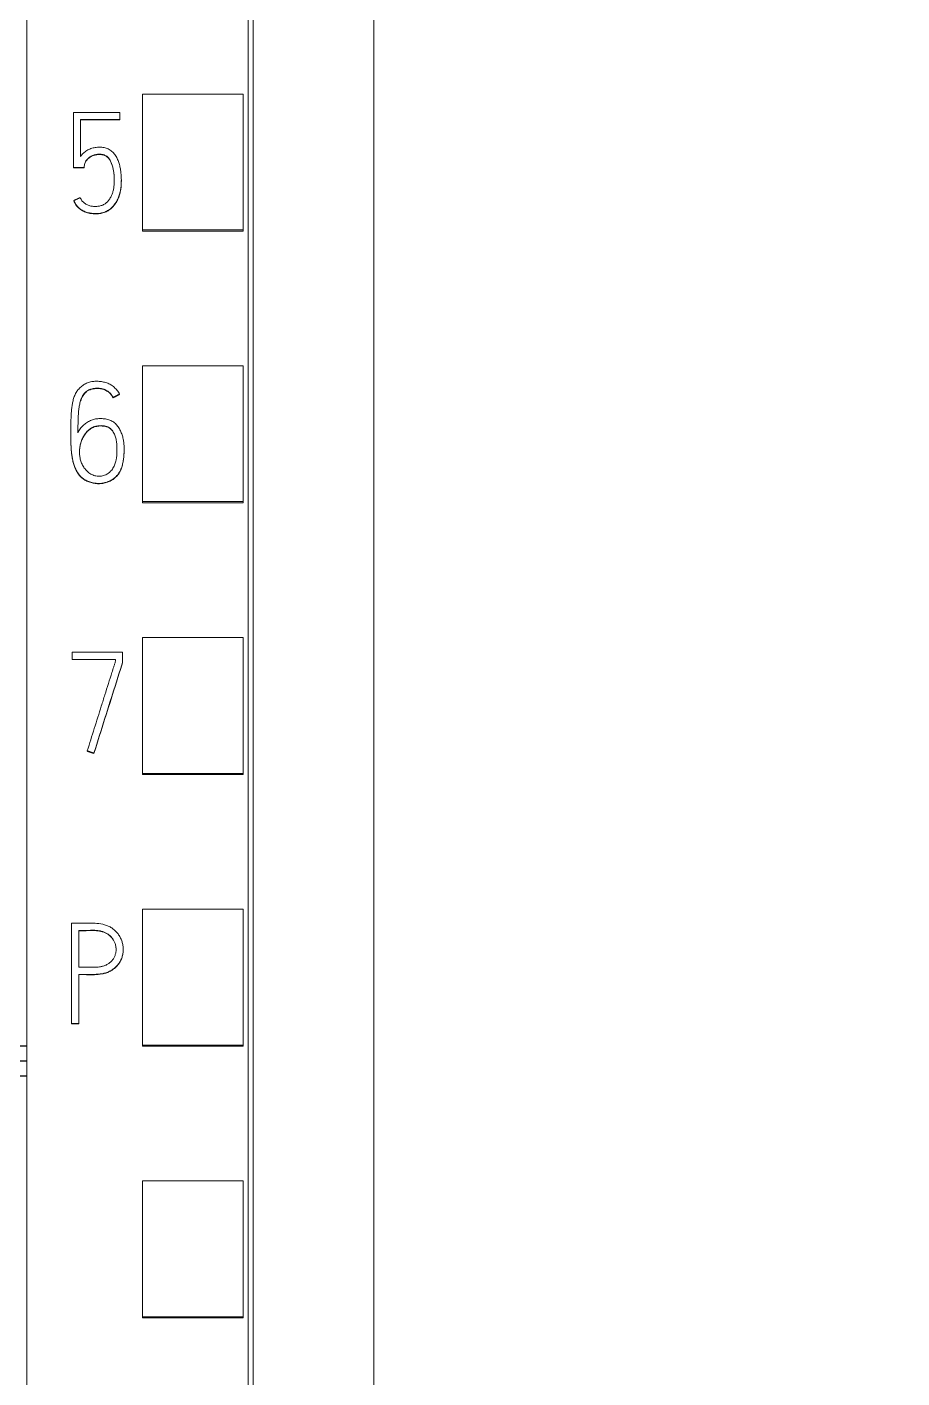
# Model space of a CAD drawing. Header units: millimetres. Extents: x 1359 to 3577, y 1336 to 3557.
# Drawn here: x 2870.97 to 2888.37, y 3261.64 to 3288.49 of the extents above; entities that cross this region are included whole.
import ezdxf

# ---------------------------------------------------------------- set-up
doc = ezdxf.new("R2010")
doc.units = ezdxf.units.MM
doc.set_wipeout_variables(frame=1)
doc.layers.add('000-PI-Oprema', color=30, linetype='Continuous', lineweight=5)

msp = doc.modelspace()

# ---------------------------------------------------------------- linework, layer by layer
for p, q in [((2941.48, 3268.233), (2851.571, 3268.233)), ((2941.471, 3267.933), (2851.569, 3267.933)), ((2941.48, 3267.633), (2851.571, 3267.633))]:
    msp.add_line(p, q)
at = {"layer": '000-PI-Oprema', "color": 0, "linetype": 'ByBlock', "lineweight": 0}
msp.add_line((2870.971, 3317.763), (2870.971, 3204.345), dxfattribs=at)

# ---------------------------------------------------------------- next in the draw order: wipeouts: each hides what was drawn before it
msp.add_wipeout([(2870.971, 3330.083), (2905.771, 3330.083), (2905.771, 3183.083), (2870.971, 3183.083)])

# ---------------------------------------------------------------- next in the draw order: linework, layer by layer
for p, q in [((2870.971, 3317.763), (2870.971, 3204.345)), ((2875.371, 3315.483), (2875.371, 3206.668)), ((2873.271, 3284.458), (2873.271, 3287.16)), ((2875.271, 3287.16), (2873.271, 3287.16)), ((2875.271, 3284.458), (2875.271, 3287.16)), ((2871.896, 3286.793), (2871.896, 3285.698)), ((2872.819, 3286.793), (2871.896, 3286.793)), ((2872.819, 3286.654), (2872.819, 3286.793)), ((2872.034, 3285.919), (2872.034, 3286.654)), ((2872.034, 3286.654), (2872.819, 3286.654)), ((2872.819, 3286.648), (2872.034, 3286.648)), ((2872.819, 3286.654), (2872.819, 3286.648)), ((2871.896, 3285.698), (2871.896, 3285.692)), ((2871.896, 3285.698), (2872.106, 3285.698)), ((2872.106, 3285.692), (2871.896, 3285.692)), ((2872.106, 3285.698), (2872.106, 3285.692)), ((2872.847, 3285.434), (2872.847, 3285.44)), ((2871.901, 3285.043), (2871.901, 3285.037)), ((2873.271, 3284.432), (2873.271, 3284.458)), ((2875.271, 3284.458), (2873.271, 3284.458)), ((2875.271, 3284.432), (2873.271, 3284.432)), ((2875.271, 3284.432), (2875.271, 3284.458)), ((2873.271, 3279.057), (2873.271, 3281.759)), ((2875.271, 3281.759), (2873.271, 3281.759)), ((2875.271, 3279.057), (2875.271, 3281.759)), ((2872.812, 3281.196), (2872.812, 3281.189)), ((2872.685, 3281.129), (2872.685, 3281.123)), ((2871.841, 3280.392), (2871.841, 3280.385)), ((2872.904, 3280.093), (2872.904, 3280.099)), ((2875.271, 3279.057), (2873.271, 3279.057)), ((2873.271, 3279.032), (2873.271, 3279.057)), ((2875.271, 3279.032), (2873.271, 3279.032)), ((2875.271, 3279.032), (2875.271, 3279.057)), ((2873.271, 3273.655), (2873.271, 3276.357)), ((2875.271, 3276.357), (2873.271, 3276.357)), ((2875.271, 3273.655), (2875.271, 3276.357)), ((2871.872, 3275.922), (2871.872, 3276.063)), ((2871.872, 3276.063), (2872.871, 3276.063)), ((2872.871, 3276.063), (2872.871, 3275.862)), ((2872.732, 3275.922), (2871.872, 3275.922)), ((2871.872, 3275.922), (2871.872, 3275.916)), ((2871.872, 3275.916), (2872.732, 3275.916)), ((2872.732, 3275.884), (2872.732, 3275.922)), ((2872.871, 3275.862), (2872.871, 3275.855)), ((2872.169, 3274.102), (2872.169, 3274.096)), ((2872.302, 3274.058), (2872.302, 3274.052)), ((2875.271, 3273.655), (2873.271, 3273.655)), ((2873.271, 3273.632), (2873.271, 3273.655)), ((2875.271, 3273.632), (2873.271, 3273.632)), ((2875.271, 3273.632), (2875.271, 3273.655)), ((2873.271, 3268.253), (2873.271, 3270.955)), ((2875.271, 3270.955), (2873.271, 3270.955)), ((2875.271, 3268.253), (2875.271, 3270.955)), ((2871.858, 3270.675), (2871.858, 3268.68)), ((2872, 3269.801), (2872, 3270.534)), ((2872.884, 3270.149), (2872.884, 3270.155)), ((2872, 3268.68), (2872, 3269.66)), ((2871.858, 3268.68), (2871.858, 3268.674)), ((2871.858, 3268.68), (2872, 3268.68)), ((2872, 3268.674), (2871.858, 3268.674)), ((2872, 3268.68), (2872, 3268.674)), ((2875.271, 3268.253), (2873.271, 3268.253)), ((2873.271, 3268.232), (2873.271, 3268.253)), ((2875.271, 3268.232), (2875.271, 3268.253)), ((2875.271, 3268.232), (2873.271, 3268.232)), ((2873.271, 3262.852), (2873.271, 3265.554)), ((2875.271, 3265.554), (2873.271, 3265.554)), ((2875.271, 3262.852), (2875.271, 3265.554)), ((2875.271, 3262.852), (2873.271, 3262.852)), ((2873.271, 3262.832), (2873.271, 3262.852)), ((2875.271, 3262.832), (2873.271, 3262.832)), ((2875.271, 3262.832), (2875.271, 3262.852))]:
    msp.add_line(p, q, dxfattribs=at)
at = {"layer": '000-PI-Oprema', "color": 7, "linetype": 'Continuous', "lineweight": 13}
for centre, major_axis, ratio, start_param, end_param in [((2867.882, 3198.184), (313.738, 999.409), 0.017713, 1.498557, 1.500366), ((2867.953, 3199.314), (311.41, 991.927), 0.017584, 1.499077, 1.5009)]:
    msp.add_ellipse(centre, major_axis=major_axis, ratio=ratio, start_param=start_param, end_param=end_param, dxfattribs=at)
at = {"layer": '000-PI-Oprema', "color": 0, "linetype": 'ByBlock', "lineweight": 0}
for points, knots in [([(2875.471, 3315.669), (2875.471, 3312.625), (2875.471, 3303.055), (2875.471, 3288.885), (2875.471, 3274.318), (2875.471, 3260.108), (2875.471, 3245.814), (2875.471, 3230.328), (2875.471, 3217.688), (2875.471, 3209.723), (2875.471, 3206.382)], [0, 0, 0, 0, 0.083934, 0.263736, 0.389889, 0.484142, 0.653794, 0.78188, 0.908517, 1, 1, 1, 1]), ([(2877.871, 3312.603), (2877.871, 3310.58), (2877.871, 3302.031), (2877.871, 3288.885), (2877.871, 3274.318), (2877.871, 3260.108), (2877.871, 3245.814), (2877.871, 3230.328), (2877.871, 3217.569), (2877.871, 3208.688), (2877.871, 3204.43), (2877.871, 3203.633)], [0, 0, 0, 0, 0.055935, 0.236292, 0.362833, 0.457376, 0.627551, 0.756032, 0.883059, 0.978086, 1, 1, 1, 1]), ([(2871.901, 3285.043), (2871.913, 3285.016), (2871.927, 3284.991), (2871.951, 3284.955), (2871.96, 3284.944), (2871.979, 3284.921), (2871.989, 3284.911), (2872.01, 3284.891), (2872.022, 3284.882), (2872.045, 3284.865), (2872.057, 3284.857), (2872.082, 3284.842), (2872.094, 3284.835), (2872.121, 3284.823), (2872.135, 3284.818), (2872.162, 3284.808), (2872.176, 3284.804), (2872.205, 3284.797), (2872.219, 3284.795), (2872.248, 3284.791), (2872.263, 3284.789), (2872.284, 3284.788), (2872.292, 3284.788), (2872.306, 3284.787), (2872.314, 3284.787), (2872.336, 3284.786), (2872.35, 3284.786), (2872.379, 3284.786), (2872.394, 3284.787), (2872.423, 3284.791), (2872.438, 3284.793), (2872.467, 3284.799), (2872.481, 3284.803), (2872.523, 3284.817), (2872.549, 3284.828), (2872.588, 3284.85), (2872.6, 3284.858), (2872.624, 3284.875), (2872.636, 3284.884), (2872.658, 3284.904), (2872.668, 3284.914), (2872.688, 3284.935), (2872.698, 3284.947), (2872.725, 3284.981), (2872.741, 3285.006), (2872.762, 3285.044), (2872.768, 3285.057), (2872.781, 3285.084), (2872.786, 3285.097), (2872.802, 3285.138), (2872.811, 3285.166), (2872.826, 3285.222), (2872.832, 3285.251), (2872.839, 3285.294), (2872.84, 3285.308), (2872.843, 3285.337), (2872.844, 3285.352), (2872.847, 3285.396), (2872.847, 3285.425), (2872.847, 3285.483), (2872.845, 3285.541), (2872.839, 3285.599), (2872.831, 3285.657), (2872.826, 3285.685), (2872.817, 3285.728), (2872.814, 3285.743), (2872.806, 3285.771), (2872.802, 3285.785), (2872.788, 3285.827), (2872.777, 3285.854), (2872.758, 3285.894), (2872.751, 3285.907), (2872.736, 3285.932), (2872.728, 3285.944), (2872.702, 3285.979), (2872.683, 3286.001), (2872.638, 3286.04), (2872.614, 3286.057), (2872.574, 3286.076), (2872.56, 3286.082), (2872.532, 3286.091), (2872.518, 3286.095), (2872.489, 3286.1), (2872.474, 3286.102), (2872.445, 3286.104), (2872.43, 3286.104), (2872.401, 3286.104), (2872.386, 3286.103), (2872.357, 3286.101), (2872.342, 3286.099), (2872.313, 3286.095), (2872.299, 3286.092), (2872.27, 3286.085), (2872.256, 3286.08), (2872.228, 3286.071), (2872.215, 3286.065), (2872.188, 3286.053), (2872.175, 3286.046), (2872.15, 3286.031), (2872.138, 3286.022), (2872.114, 3286.005), (2872.103, 3285.995), (2872.081, 3285.975), (2872.071, 3285.965), (2872.052, 3285.943), (2872.043, 3285.931), (2872.034, 3285.919)], [0, 0, 0, 0, 0.03125, 0.03125, 0.046875, 0.046875, 0.0625, 0.0625, 0.078125, 0.078125, 0.09375, 0.09375, 0.109375, 0.109375, 0.125, 0.125, 0.140625, 0.140625, 0.15625, 0.15625, 0.171875, 0.171875, 0.179688, 0.179688, 0.1875, 0.1875, 0.203125, 0.203125, 0.21875, 0.21875, 0.234375, 0.234375, 0.25, 0.25, 0.28125, 0.28125, 0.296875, 0.296875, 0.3125, 0.3125, 0.328125, 0.328125, 0.34375, 0.34375, 0.375, 0.375, 0.390625, 0.390625, 0.40625, 0.40625, 0.4375, 0.4375, 0.46875, 0.46875, 0.484375, 0.484375, 0.5, 0.5, 0.53125, 0.53125, 0.5625, 0.59375, 0.59375, 0.625, 0.625, 0.640625, 0.640625, 0.65625, 0.65625, 0.6875, 0.6875, 0.703125, 0.703125, 0.71875, 0.71875, 0.75, 0.75, 0.78125, 0.78125, 0.796875, 0.796875, 0.8125, 0.8125, 0.828125, 0.828125, 0.84375, 0.84375, 0.859375, 0.859375, 0.875, 0.875, 0.890625, 0.890625, 0.90625, 0.90625, 0.921875, 0.921875, 0.9375, 0.9375, 0.953125, 0.953125, 0.96875, 0.96875, 0.984375, 0.984375, 1, 1, 1, 1]), ([(2872.106, 3285.698), (2872.107, 3285.721), (2872.11, 3285.744), (2872.119, 3285.777), (2872.123, 3285.788), (2872.132, 3285.809), (2872.137, 3285.82), (2872.15, 3285.839), (2872.157, 3285.848), (2872.172, 3285.866), (2872.18, 3285.874), (2872.197, 3285.89), (2872.206, 3285.897), (2872.224, 3285.911), (2872.234, 3285.917), (2872.254, 3285.928), (2872.265, 3285.933), (2872.286, 3285.942), (2872.297, 3285.946), (2872.33, 3285.956), (2872.353, 3285.96), (2872.387, 3285.963), (2872.399, 3285.964), (2872.422, 3285.963), (2872.434, 3285.963), (2872.456, 3285.961), (2872.468, 3285.959), (2872.485, 3285.955), (2872.49, 3285.954), (2872.502, 3285.951), (2872.507, 3285.949), (2872.523, 3285.943), (2872.534, 3285.938), (2872.554, 3285.926), (2872.563, 3285.919), (2872.58, 3285.903), (2872.588, 3285.895), (2872.603, 3285.877), (2872.61, 3285.868), (2872.628, 3285.838), (2872.638, 3285.818), (2872.656, 3285.775), (2872.664, 3285.753), (2872.684, 3285.687), (2872.693, 3285.643), (2872.701, 3285.575), (2872.703, 3285.552), (2872.706, 3285.506), (2872.707, 3285.483), (2872.708, 3285.414), (2872.706, 3285.369), (2872.698, 3285.301), (2872.694, 3285.278), (2872.686, 3285.245), (2872.684, 3285.233), (2872.678, 3285.211), (2872.674, 3285.2), (2872.663, 3285.167), (2872.654, 3285.146), (2872.639, 3285.115), (2872.633, 3285.105), (2872.621, 3285.085), (2872.615, 3285.075), (2872.595, 3285.047), (2872.58, 3285.029), (2872.555, 3285.005), (2872.546, 3284.998), (2872.528, 3284.983), (2872.519, 3284.976), (2872.499, 3284.964), (2872.489, 3284.959), (2872.468, 3284.949), (2872.457, 3284.945), (2872.423, 3284.935), (2872.4, 3284.931), (2872.366, 3284.928), (2872.354, 3284.927), (2872.331, 3284.926), (2872.319, 3284.926), (2872.285, 3284.927), (2872.262, 3284.93), (2872.228, 3284.937), (2872.217, 3284.94), (2872.194, 3284.947), (2872.183, 3284.951), (2872.152, 3284.966), (2872.132, 3284.977), (2872.104, 3284.999), (2872.095, 3285.007), (2872.079, 3285.023), (2872.064, 3285.04), (2872.051, 3285.06), (2872.039, 3285.08), (2872.034, 3285.09), (2872.029, 3285.101)], [0, 0, 0, 0, 0.03125, 0.03125, 0.046875, 0.046875, 0.0625, 0.0625, 0.078125, 0.078125, 0.09375, 0.09375, 0.109375, 0.109375, 0.125, 0.125, 0.140625, 0.140625, 0.15625, 0.15625, 0.1875, 0.1875, 0.203125, 0.203125, 0.21875, 0.21875, 0.234375, 0.234375, 0.242187, 0.242187, 0.25, 0.25, 0.265625, 0.265625, 0.28125, 0.28125, 0.296875, 0.296875, 0.3125, 0.3125, 0.34375, 0.34375, 0.375, 0.375, 0.4375, 0.4375, 0.46875, 0.46875, 0.5, 0.5, 0.5625, 0.5625, 0.59375, 0.59375, 0.609375, 0.609375, 0.625, 0.625, 0.65625, 0.65625, 0.671875, 0.671875, 0.6875, 0.6875, 0.71875, 0.71875, 0.734375, 0.734375, 0.75, 0.75, 0.765625, 0.765625, 0.78125, 0.78125, 0.8125, 0.8125, 0.828125, 0.828125, 0.84375, 0.84375, 0.875, 0.875, 0.890625, 0.890625, 0.90625, 0.90625, 0.9375, 0.9375, 0.953125, 0.953125, 0.96875, 0.984375, 0.984375, 1, 1, 1, 1]), ([(2872.707, 3285.435), (2872.707, 3285.441), (2872.707, 3285.447), (2872.707, 3285.476), (2872.706, 3285.499), (2872.703, 3285.544), (2872.701, 3285.567), (2872.696, 3285.612), (2872.692, 3285.635), (2872.683, 3285.68), (2872.677, 3285.703), (2872.667, 3285.736), (2872.664, 3285.747), (2872.656, 3285.768), (2872.652, 3285.779), (2872.639, 3285.811), (2872.628, 3285.832), (2872.61, 3285.861), (2872.603, 3285.87), (2872.589, 3285.888), (2872.581, 3285.897), (2872.564, 3285.912), (2872.554, 3285.919), (2872.534, 3285.932), (2872.524, 3285.937), (2872.502, 3285.945), (2872.491, 3285.948), (2872.468, 3285.953), (2872.457, 3285.954), (2872.434, 3285.957), (2872.422, 3285.957), (2872.399, 3285.957), (2872.388, 3285.957), (2872.365, 3285.955), (2872.353, 3285.953), (2872.33, 3285.949), (2872.308, 3285.944), (2872.287, 3285.936), (2872.265, 3285.927), (2872.255, 3285.922), (2872.224, 3285.905), (2872.206, 3285.892), (2872.18, 3285.869), (2872.172, 3285.86), (2872.157, 3285.843), (2872.15, 3285.833), (2872.138, 3285.814), (2872.132, 3285.804), (2872.123, 3285.782), (2872.119, 3285.771), (2872.113, 3285.749), (2872.111, 3285.738), (2872.108, 3285.715), (2872.107, 3285.703), (2872.106, 3285.692)], [0, 0, 0, 0, 0.015899, 0.015899, 0.077406, 0.077406, 0.138912, 0.138912, 0.200418, 0.200418, 0.261925, 0.261925, 0.292678, 0.292678, 0.323431, 0.323431, 0.384937, 0.384937, 0.41569, 0.41569, 0.446443, 0.446443, 0.477197, 0.477197, 0.50795, 0.50795, 0.538703, 0.538703, 0.569456, 0.569456, 0.600209, 0.600209, 0.630962, 0.630962, 0.661715, 0.661715, 0.692469, 0.723222, 0.723222, 0.753975, 0.753975, 0.815481, 0.815481, 0.846234, 0.846234, 0.876987, 0.876987, 0.907741, 0.907741, 0.938494, 0.938494, 0.969247, 0.969247, 1, 1, 1, 1]), ([(2872.847, 3285.433), (2872.847, 3285.412), (2872.847, 3285.391), (2872.844, 3285.341), (2872.842, 3285.312), (2872.836, 3285.269), (2872.833, 3285.254), (2872.828, 3285.225), (2872.825, 3285.211), (2872.814, 3285.168), (2872.805, 3285.14), (2872.785, 3285.086), (2872.773, 3285.059), (2872.745, 3285.007), (2872.73, 3284.982), (2872.703, 3284.947), (2872.694, 3284.936), (2872.674, 3284.914), (2872.664, 3284.904), (2872.631, 3284.874), (2872.608, 3284.856), (2872.57, 3284.834), (2872.557, 3284.827), (2872.53, 3284.815), (2872.517, 3284.809), (2872.475, 3284.795), (2872.447, 3284.788), (2872.403, 3284.782), (2872.388, 3284.781), (2872.358, 3284.779), (2872.344, 3284.779), (2872.314, 3284.78), (2872.3, 3284.781), (2872.271, 3284.783), (2872.256, 3284.784), (2872.227, 3284.787), (2872.212, 3284.79), (2872.183, 3284.796), (2872.169, 3284.8), (2872.141, 3284.809), (2872.127, 3284.814), (2872.1, 3284.826), (2872.087, 3284.833), (2872.062, 3284.848), (2872.049, 3284.856), (2872.025, 3284.873), (2872.014, 3284.882), (2871.992, 3284.902), (2871.981, 3284.912), (2871.962, 3284.934), (2871.953, 3284.946), (2871.928, 3284.983), (2871.914, 3285.01), (2871.901, 3285.037)], [0, 0, 0, 0, 0.044434, 0.044434, 0.104157, 0.104157, 0.134018, 0.134018, 0.16388, 0.16388, 0.223602, 0.223602, 0.283325, 0.283325, 0.343048, 0.343048, 0.37291, 0.37291, 0.402771, 0.402771, 0.462494, 0.462494, 0.492355, 0.492355, 0.522217, 0.522217, 0.58194, 0.58194, 0.611801, 0.611801, 0.641663, 0.641663, 0.671524, 0.671524, 0.701386, 0.701386, 0.731247, 0.731247, 0.761108, 0.761108, 0.79097, 0.79097, 0.820831, 0.820831, 0.850693, 0.850693, 0.880554, 0.880554, 0.910416, 0.910416, 0.940277, 0.940277, 1, 1, 1, 1]), ([(2872.812, 3281.196), (2872.798, 3281.221), (2872.782, 3281.245), (2872.755, 3281.279), (2872.746, 3281.29), (2872.726, 3281.311), (2872.716, 3281.321), (2872.684, 3281.35), (2872.66, 3281.367), (2872.623, 3281.389), (2872.61, 3281.396), (2872.584, 3281.408), (2872.57, 3281.413), (2872.529, 3281.427), (2872.501, 3281.434), (2872.459, 3281.442), (2872.445, 3281.444), (2872.416, 3281.448), (2872.401, 3281.449), (2872.358, 3281.451), (2872.329, 3281.451), (2872.286, 3281.447), (2872.272, 3281.445), (2872.243, 3281.441), (2872.229, 3281.438), (2872.187, 3281.426), (2872.16, 3281.416), (2872.121, 3281.396), (2872.109, 3281.389), (2872.084, 3281.373), (2872.073, 3281.365), (2872.039, 3281.338), (2872.018, 3281.318), (2871.989, 3281.285), (2871.98, 3281.273), (2871.964, 3281.25), (2871.956, 3281.238), (2871.934, 3281.2), (2871.922, 3281.174), (2871.902, 3281.12), (2871.893, 3281.092), (2871.88, 3281.037), (2871.874, 3281.009), (2871.865, 3280.952), (2871.862, 3280.924), (2871.852, 3280.839), (2871.849, 3280.781), (2871.844, 3280.667), (2871.843, 3280.609), (2871.841, 3280.437), (2871.84, 3280.323), (2871.845, 3280.18), (2871.847, 3280.151), (2871.851, 3280.094), (2871.853, 3280.066), (2871.862, 3279.98), (2871.871, 3279.924), (2871.888, 3279.853), (2871.892, 3279.839), (2871.9, 3279.811), (2871.904, 3279.798), (2871.918, 3279.757), (2871.928, 3279.73), (2871.947, 3279.691), (2871.953, 3279.678), (2871.967, 3279.652), (2871.974, 3279.64), (2871.998, 3279.603), (2872.016, 3279.581), (2872.046, 3279.55), (2872.057, 3279.54), (2872.08, 3279.521), (2872.091, 3279.513), (2872.128, 3279.489), (2872.153, 3279.475), (2872.194, 3279.458), (2872.207, 3279.453), (2872.235, 3279.444), (2872.249, 3279.44), (2872.291, 3279.43), (2872.319, 3279.425), (2872.363, 3279.421), (2872.377, 3279.42), (2872.407, 3279.42), (2872.421, 3279.42), (2872.464, 3279.423), (2872.493, 3279.428), (2872.535, 3279.438), (2872.549, 3279.442), (2872.576, 3279.452), (2872.59, 3279.457), (2872.63, 3279.475), (2872.655, 3279.489), (2872.691, 3279.513), (2872.702, 3279.522), (2872.725, 3279.54), (2872.736, 3279.55), (2872.766, 3279.581), (2872.784, 3279.603), (2872.808, 3279.64), (2872.815, 3279.652), (2872.829, 3279.678), (2872.835, 3279.692), (2872.851, 3279.732), (2872.86, 3279.759), (2872.871, 3279.801), (2872.874, 3279.815), (2872.88, 3279.843), (2872.883, 3279.858), (2872.89, 3279.901), (2872.893, 3279.929), (2872.902, 3280.015), (2872.905, 3280.072), (2872.903, 3280.158), (2872.901, 3280.187), (2872.894, 3280.244), (2872.89, 3280.273), (2872.878, 3280.33), (2872.87, 3280.358), (2872.852, 3280.414), (2872.841, 3280.441), (2872.816, 3280.494), (2872.802, 3280.519), (2872.769, 3280.567), (2872.751, 3280.589), (2872.718, 3280.619), (2872.707, 3280.628), (2872.683, 3280.645), (2872.67, 3280.653), (2872.644, 3280.666), (2872.631, 3280.672), (2872.603, 3280.683), (2872.589, 3280.687), (2872.547, 3280.699), (2872.518, 3280.704), (2872.474, 3280.708), (2872.46, 3280.709), (2872.43, 3280.709), (2872.416, 3280.709), (2872.372, 3280.707), (2872.343, 3280.703), (2872.3, 3280.693), (2872.286, 3280.689), (2872.258, 3280.679), (2872.245, 3280.674), (2872.205, 3280.656), (2872.18, 3280.642), (2872.143, 3280.617), (2872.131, 3280.608), (2872.109, 3280.59), (2872.098, 3280.58), (2872.066, 3280.55), (2872.047, 3280.528), (2872.012, 3280.481), (2871.997, 3280.456), (2871.983, 3280.43)], [0, 0, 0, 0, 0.015625, 0.015625, 0.023437, 0.023437, 0.03125, 0.03125, 0.046875, 0.046875, 0.054687, 0.054687, 0.0625, 0.0625, 0.078125, 0.078125, 0.085937, 0.085937, 0.09375, 0.09375, 0.109375, 0.109375, 0.117187, 0.117187, 0.125, 0.125, 0.140625, 0.140625, 0.148437, 0.148437, 0.15625, 0.15625, 0.171875, 0.171875, 0.179687, 0.179687, 0.1875, 0.1875, 0.203125, 0.203125, 0.21875, 0.21875, 0.234375, 0.234375, 0.25, 0.25, 0.28125, 0.28125, 0.3125, 0.3125, 0.375, 0.375, 0.390625, 0.390625, 0.40625, 0.40625, 0.4375, 0.4375, 0.445313, 0.445313, 0.453125, 0.453125, 0.46875, 0.46875, 0.476563, 0.476563, 0.484375, 0.484375, 0.5, 0.5, 0.507813, 0.507813, 0.515625, 0.515625, 0.53125, 0.53125, 0.539063, 0.539063, 0.546875, 0.546875, 0.5625, 0.5625, 0.570313, 0.570313, 0.578125, 0.578125, 0.59375, 0.59375, 0.601563, 0.601563, 0.609375, 0.609375, 0.625, 0.625, 0.632813, 0.632813, 0.640625, 0.640625, 0.65625, 0.65625, 0.664063, 0.664063, 0.671875, 0.671875, 0.6875, 0.6875, 0.695313, 0.695313, 0.703125, 0.703125, 0.71875, 0.71875, 0.75, 0.75, 0.765625, 0.765625, 0.78125, 0.78125, 0.796875, 0.796875, 0.8125, 0.8125, 0.828125, 0.828125, 0.84375, 0.84375, 0.851563, 0.851563, 0.859375, 0.859375, 0.867188, 0.867188, 0.875, 0.875, 0.890625, 0.890625, 0.898438, 0.898438, 0.90625, 0.90625, 0.921875, 0.921875, 0.929688, 0.929688, 0.9375, 0.9375, 0.953125, 0.953125, 0.960938, 0.960938, 0.96875, 0.96875, 0.984375, 0.984375, 1, 1, 1, 1]), ([(2871.983, 3280.43), (2871.983, 3280.491), (2871.984, 3280.552), (2871.986, 3280.643), (2871.987, 3280.673), (2871.989, 3280.734), (2871.99, 3280.764), (2871.994, 3280.825), (2871.996, 3280.855), (2872.003, 3280.915), (2872.008, 3280.946), (2872.017, 3280.991), (2872.02, 3281.006), (2872.028, 3281.035), (2872.032, 3281.05), (2872.046, 3281.095), (2872.057, 3281.123), (2872.076, 3281.157), (2872.079, 3281.164), (2872.088, 3281.177), (2872.092, 3281.183), (2872.106, 3281.202), (2872.115, 3281.214), (2872.131, 3281.231), (2872.137, 3281.236), (2872.149, 3281.246), (2872.155, 3281.251), (2872.174, 3281.265), (2872.187, 3281.273), (2872.208, 3281.283), (2872.215, 3281.286), (2872.23, 3281.291), (2872.237, 3281.294), (2872.259, 3281.3), (2872.275, 3281.304), (2872.305, 3281.309), (2872.32, 3281.31), (2872.351, 3281.312), (2872.367, 3281.312), (2872.398, 3281.311), (2872.413, 3281.31), (2872.444, 3281.306), (2872.467, 3281.301), (2872.489, 3281.294), (2872.503, 3281.29), (2872.511, 3281.287), (2872.532, 3281.278), (2872.546, 3281.271), (2872.573, 3281.256), (2872.586, 3281.247), (2872.604, 3281.232), (2872.61, 3281.227), (2872.622, 3281.217), (2872.627, 3281.211), (2872.643, 3281.194), (2872.652, 3281.182), (2872.67, 3281.157), (2872.678, 3281.143), (2872.685, 3281.129)], [0, 0, 0, 0, 0.125, 0.125, 0.1875, 0.1875, 0.25, 0.25, 0.3125, 0.3125, 0.375, 0.375, 0.40625, 0.40625, 0.4375, 0.4375, 0.5, 0.5, 0.515625, 0.515625, 0.53125, 0.53125, 0.5625, 0.5625, 0.578125, 0.578125, 0.59375, 0.59375, 0.625, 0.625, 0.640625, 0.640625, 0.65625, 0.65625, 0.6875, 0.6875, 0.71875, 0.71875, 0.75, 0.75, 0.78125, 0.78125, 0.8125, 0.828125, 0.828125, 0.84375, 0.84375, 0.875, 0.875, 0.90625, 0.90625, 0.921875, 0.921875, 0.9375, 0.9375, 0.96875, 0.96875, 1, 1, 1, 1]), ([(2872.685, 3281.123), (2872.671, 3281.151), (2872.654, 3281.176), (2872.627, 3281.205), (2872.622, 3281.21), (2872.611, 3281.221), (2872.605, 3281.226), (2872.587, 3281.24), (2872.574, 3281.249), (2872.547, 3281.264), (2872.533, 3281.271), (2872.505, 3281.283), (2872.49, 3281.288), (2872.461, 3281.296), (2872.445, 3281.299), (2872.415, 3281.304), (2872.399, 3281.305), (2872.353, 3281.306), (2872.323, 3281.305), (2872.277, 3281.298), (2872.262, 3281.295), (2872.232, 3281.286), (2872.217, 3281.281), (2872.189, 3281.268), (2872.176, 3281.26), (2872.151, 3281.242), (2872.139, 3281.232), (2872.118, 3281.21), (2872.108, 3281.198), (2872.089, 3281.174), (2872.081, 3281.161), (2872.066, 3281.134), (2872.06, 3281.12), (2872.048, 3281.092), (2872.042, 3281.077), (2872.028, 3281.033), (2872.021, 3281.004), (2872.009, 3280.944), (2872.004, 3280.914), (2871.997, 3280.853), (2871.994, 3280.822), (2871.99, 3280.761), (2871.989, 3280.73), (2871.987, 3280.669), (2871.986, 3280.638), (2871.984, 3280.546), (2871.983, 3280.485), (2871.983, 3280.424)], [0, 0, 0, 0, 0.0625, 0.0625, 0.078125, 0.078125, 0.09375, 0.09375, 0.125, 0.125, 0.15625, 0.15625, 0.1875, 0.1875, 0.21875, 0.21875, 0.25, 0.25, 0.3125, 0.3125, 0.34375, 0.34375, 0.375, 0.375, 0.40625, 0.40625, 0.4375, 0.4375, 0.46875, 0.46875, 0.5, 0.5, 0.53125, 0.53125, 0.5625, 0.5625, 0.625, 0.625, 0.6875, 0.6875, 0.75, 0.75, 0.8125, 0.8125, 0.875, 0.875, 1, 1, 1, 1]), ([(2872.904, 3280.093), (2872.904, 3280.047), (2872.901, 3280.001), (2872.894, 3279.927), (2872.89, 3279.898), (2872.883, 3279.855), (2872.881, 3279.841), (2872.875, 3279.813), (2872.872, 3279.798), (2872.861, 3279.756), (2872.852, 3279.729), (2872.836, 3279.688), (2872.83, 3279.675), (2872.817, 3279.649), (2872.81, 3279.636), (2872.786, 3279.6), (2872.768, 3279.577), (2872.738, 3279.546), (2872.727, 3279.537), (2872.705, 3279.518), (2872.693, 3279.509), (2872.658, 3279.484), (2872.632, 3279.47), (2872.593, 3279.452), (2872.579, 3279.446), (2872.551, 3279.437), (2872.538, 3279.433), (2872.495, 3279.422), (2872.467, 3279.418), (2872.423, 3279.414), (2872.409, 3279.414), (2872.38, 3279.414), (2872.365, 3279.415), (2872.322, 3279.419), (2872.293, 3279.423), (2872.251, 3279.434), (2872.237, 3279.437), (2872.209, 3279.446), (2872.195, 3279.451), (2872.156, 3279.468), (2872.13, 3279.481), (2872.1, 3279.501), (2872.094, 3279.505), (2872.082, 3279.514), (2872.076, 3279.518), (2872.059, 3279.532), (2872.048, 3279.542), (2872.018, 3279.572), (2872, 3279.595), (2871.976, 3279.631), (2871.968, 3279.644), (2871.954, 3279.669), (2871.948, 3279.682), (2871.929, 3279.721), (2871.919, 3279.748), (2871.9, 3279.802), (2871.892, 3279.83), (2871.878, 3279.887), (2871.873, 3279.915), (2871.863, 3279.972), (2871.856, 3280.029), (2871.851, 3280.086), (2871.847, 3280.143), (2871.845, 3280.172), (2871.842, 3280.262), (2871.841, 3280.324), (2871.841, 3280.385)], [0, 0, 0, 0, 0.061961, 0.061961, 0.100808, 0.100808, 0.120232, 0.120232, 0.139655, 0.139655, 0.178502, 0.178502, 0.197926, 0.197926, 0.217349, 0.217349, 0.256196, 0.256196, 0.27562, 0.27562, 0.295043, 0.295043, 0.33389, 0.33389, 0.353314, 0.353314, 0.372737, 0.372737, 0.411584, 0.411584, 0.431008, 0.431008, 0.450431, 0.450431, 0.489278, 0.489278, 0.508702, 0.508702, 0.528125, 0.528125, 0.566972, 0.566972, 0.576684, 0.576684, 0.586396, 0.586396, 0.605819, 0.605819, 0.644666, 0.644666, 0.66409, 0.66409, 0.683513, 0.683513, 0.72236, 0.72236, 0.761207, 0.761207, 0.800054, 0.800054, 0.838901, 0.877748, 0.877748, 0.916595, 0.916595, 1, 1, 1, 1]), ([(2872.256, 3280.523), (2872.282, 3280.538), (2872.309, 3280.549), (2872.352, 3280.559), (2872.366, 3280.562), (2872.396, 3280.566), (2872.425, 3280.568), (2872.454, 3280.568), (2872.484, 3280.566), (2872.498, 3280.565), (2872.527, 3280.56), (2872.542, 3280.556), (2872.57, 3280.547), (2872.584, 3280.541), (2872.609, 3280.527), (2872.621, 3280.519), (2872.643, 3280.499), (2872.653, 3280.489), (2872.672, 3280.466), (2872.68, 3280.454), (2872.695, 3280.429), (2872.702, 3280.415), (2872.72, 3280.375), (2872.729, 3280.348), (2872.74, 3280.305), (2872.743, 3280.291), (2872.748, 3280.262), (2872.75, 3280.248), (2872.756, 3280.204), (2872.757, 3280.175), (2872.76, 3280.117), (2872.76, 3280.088), (2872.758, 3280.001), (2872.753, 3279.944), (2872.736, 3279.857), (2872.728, 3279.829), (2872.713, 3279.787), (2872.708, 3279.774), (2872.695, 3279.747), (2872.688, 3279.734), (2872.665, 3279.697), (2872.647, 3279.674), (2872.62, 3279.649), (2872.615, 3279.644), (2872.604, 3279.634), (2872.598, 3279.629), (2872.58, 3279.616), (2872.568, 3279.608), (2872.543, 3279.594), (2872.529, 3279.588), (2872.502, 3279.578), (2872.473, 3279.569), (2872.444, 3279.565), (2872.415, 3279.562), (2872.4, 3279.562), (2872.371, 3279.563), (2872.356, 3279.565), (2872.327, 3279.571), (2872.313, 3279.574), (2872.271, 3279.589), (2872.245, 3279.602), (2872.208, 3279.627), (2872.197, 3279.636), (2872.174, 3279.655), (2872.153, 3279.675), (2872.134, 3279.697), (2872.115, 3279.72), (2872.107, 3279.731), (2872.082, 3279.768), (2872.069, 3279.794), (2872.052, 3279.834), (2872.047, 3279.848), (2872.038, 3279.876), (2872.034, 3279.89), (2872.024, 3279.933), (2872.019, 3279.962), (2872.016, 3280.005), (2872.015, 3280.02), (2872.014, 3280.049), (2872.015, 3280.064), (2872.017, 3280.108), (2872.02, 3280.137), (2872.031, 3280.194), (2872.039, 3280.222), (2872.053, 3280.263), (2872.058, 3280.277), (2872.07, 3280.304), (2872.076, 3280.317), (2872.096, 3280.356), (2872.111, 3280.381), (2872.137, 3280.416), (2872.146, 3280.427), (2872.165, 3280.45), (2872.175, 3280.461), (2872.207, 3280.491), (2872.23, 3280.509), (2872.256, 3280.523)], [0, 0, 0, 0, 0.03125, 0.03125, 0.046875, 0.046875, 0.0625, 0.078125, 0.078125, 0.09375, 0.09375, 0.109375, 0.109375, 0.125, 0.125, 0.140625, 0.140625, 0.15625, 0.15625, 0.171875, 0.171875, 0.1875, 0.1875, 0.21875, 0.21875, 0.234375, 0.234375, 0.25, 0.25, 0.28125, 0.28125, 0.3125, 0.3125, 0.375, 0.375, 0.40625, 0.40625, 0.421875, 0.421875, 0.4375, 0.4375, 0.46875, 0.46875, 0.476563, 0.476563, 0.484375, 0.484375, 0.5, 0.5, 0.515625, 0.515625, 0.53125, 0.546875, 0.546875, 0.5625, 0.5625, 0.578125, 0.578125, 0.59375, 0.59375, 0.625, 0.625, 0.640625, 0.640625, 0.65625, 0.671875, 0.671875, 0.6875, 0.6875, 0.71875, 0.71875, 0.734375, 0.734375, 0.75, 0.75, 0.78125, 0.78125, 0.796875, 0.796875, 0.8125, 0.8125, 0.84375, 0.84375, 0.875, 0.875, 0.890625, 0.890625, 0.90625, 0.90625, 0.9375, 0.9375, 0.953125, 0.953125, 0.96875, 0.96875, 1, 1, 1, 1]), ([(2872.256, 3280.517), (2872.23, 3280.503), (2872.207, 3280.485), (2872.175, 3280.455), (2872.165, 3280.444), (2872.146, 3280.422), (2872.137, 3280.41), (2872.111, 3280.375), (2872.096, 3280.35), (2872.076, 3280.311), (2872.07, 3280.298), (2872.058, 3280.271), (2872.053, 3280.257), (2872.039, 3280.216), (2872.031, 3280.187), (2872.023, 3280.145), (2872.021, 3280.13), (2872.017, 3280.101), (2872.016, 3280.086), (2872.015, 3280.061), (2872.015, 3280.05), (2872.015, 3280.04)], [0, 0, 0, 0, 0.157122, 0.157122, 0.235682, 0.235682, 0.314243, 0.314243, 0.471365, 0.471365, 0.549925, 0.549925, 0.628486, 0.628486, 0.785608, 0.785608, 0.864168, 0.864168, 0.942729, 0.942729, 1, 1, 1, 1]), ([(2872.677, 3280.452), (2872.672, 3280.459), (2872.667, 3280.466), (2872.652, 3280.484), (2872.642, 3280.494), (2872.625, 3280.508), (2872.62, 3280.513), (2872.608, 3280.521), (2872.601, 3280.525), (2872.582, 3280.536), (2872.569, 3280.541), (2872.541, 3280.55), (2872.526, 3280.554), (2872.498, 3280.559), (2872.483, 3280.56), (2872.454, 3280.562), (2872.439, 3280.562), (2872.395, 3280.56), (2872.366, 3280.557), (2872.323, 3280.546), (2872.309, 3280.542), (2872.289, 3280.533), (2872.282, 3280.531), (2872.269, 3280.524), (2872.262, 3280.521), (2872.256, 3280.517)], [0, 0, 0, 0, 0.053747, 0.053747, 0.148372, 0.148372, 0.195685, 0.195685, 0.242998, 0.242998, 0.337623, 0.337623, 0.432248, 0.432248, 0.526874, 0.526874, 0.621499, 0.621499, 0.810749, 0.810749, 0.905375, 0.905375, 0.952687, 0.952687, 1, 1, 1, 1]), ([(2872.169, 3274.102), (2872.216, 3274.251), (2872.262, 3274.399), (2872.333, 3274.622), (2872.356, 3274.696), (2872.402, 3274.845), (2872.425, 3274.919), (2872.461, 3275.031), (2872.473, 3275.068), (2872.496, 3275.142), (2872.508, 3275.179), (2872.543, 3275.29), (2872.566, 3275.365), (2872.613, 3275.513), (2872.636, 3275.587), (2872.672, 3275.699), (2872.683, 3275.736), (2872.701, 3275.791), (2872.707, 3275.81), (2872.716, 3275.838), (2872.719, 3275.847), (2872.725, 3275.865), (2872.728, 3275.875), (2872.732, 3275.884)], [0, 0, 0, 0, 0.25, 0.25, 0.375, 0.375, 0.5, 0.5, 0.5625, 0.5625, 0.625, 0.625, 0.75, 0.75, 0.875, 0.875, 0.9375, 0.9375, 0.96875, 0.96875, 0.984375, 0.984375, 1, 1, 1, 1]), ([(2872, 3269.66), (2872.051, 3269.66), (2872.103, 3269.66), (2872.206, 3269.659), (2872.258, 3269.658), (2872.335, 3269.66), (2872.361, 3269.661), (2872.4, 3269.664), (2872.412, 3269.666), (2872.438, 3269.669), (2872.451, 3269.671), (2872.489, 3269.678), (2872.515, 3269.684), (2872.564, 3269.7), (2872.588, 3269.71), (2872.623, 3269.727), (2872.634, 3269.733), (2872.656, 3269.746), (2872.667, 3269.753), (2872.699, 3269.775), (2872.719, 3269.792), (2872.747, 3269.818), (2872.756, 3269.828), (2872.774, 3269.847), (2872.782, 3269.857), (2872.805, 3269.887), (2872.819, 3269.909), (2872.837, 3269.943), (2872.842, 3269.955), (2872.852, 3269.979), (2872.857, 3269.991), (2872.869, 3270.028), (2872.875, 3270.053), (2872.881, 3270.091), (2872.882, 3270.104), (2872.884, 3270.13), (2872.884, 3270.143), (2872.884, 3270.182), (2872.882, 3270.208), (2872.877, 3270.246), (2872.874, 3270.258), (2872.868, 3270.284), (2872.865, 3270.296), (2872.853, 3270.333), (2872.844, 3270.357), (2872.827, 3270.392), (2872.821, 3270.403), (2872.808, 3270.426), (2872.801, 3270.437), (2872.779, 3270.469), (2872.762, 3270.489), (2872.727, 3270.526), (2872.708, 3270.543), (2872.677, 3270.567), (2872.666, 3270.574), (2872.645, 3270.589), (2872.634, 3270.595), (2872.6, 3270.614), (2872.576, 3270.624), (2872.54, 3270.638), (2872.527, 3270.642), (2872.502, 3270.649), (2872.49, 3270.652), (2872.427, 3270.666), (2872.376, 3270.672), (2872.298, 3270.676), (2872.272, 3270.677), (2872.221, 3270.677), (2872.169, 3270.677), (2872.117, 3270.676), (2872.065, 3270.675), (2871.988, 3270.675), (2871.91, 3270.675), (2871.858, 3270.675)], [0, 0, 0, 0, 0.0625, 0.0625, 0.125, 0.125, 0.15625, 0.15625, 0.171875, 0.171875, 0.1875, 0.1875, 0.21875, 0.21875, 0.25, 0.25, 0.265625, 0.265625, 0.28125, 0.28125, 0.3125, 0.3125, 0.328125, 0.328125, 0.34375, 0.34375, 0.375, 0.375, 0.390625, 0.390625, 0.40625, 0.40625, 0.4375, 0.4375, 0.453125, 0.453125, 0.46875, 0.46875, 0.5, 0.5, 0.515625, 0.515625, 0.53125, 0.53125, 0.5625, 0.5625, 0.578125, 0.578125, 0.59375, 0.59375, 0.625, 0.625, 0.65625, 0.65625, 0.671875, 0.671875, 0.6875, 0.6875, 0.71875, 0.71875, 0.734375, 0.734375, 0.75, 0.75, 0.8125, 0.8125, 0.84375, 0.84375, 0.875, 0.90625, 0.90625, 0.9375, 1, 1, 1, 1]), ([(2872, 3270.534), (2872.038, 3270.535), (2872.077, 3270.534), (2872.135, 3270.534), (2872.154, 3270.534), (2872.193, 3270.535), (2872.213, 3270.535), (2872.271, 3270.537), (2872.309, 3270.537), (2872.367, 3270.533), (2872.387, 3270.531), (2872.425, 3270.525), (2872.444, 3270.52), (2872.473, 3270.512), (2872.482, 3270.509), (2872.501, 3270.502), (2872.51, 3270.498), (2872.537, 3270.486), (2872.554, 3270.476), (2872.58, 3270.46), (2872.588, 3270.454), (2872.604, 3270.442), (2872.612, 3270.436), (2872.634, 3270.417), (2872.648, 3270.403), (2872.667, 3270.38), (2872.673, 3270.372), (2872.684, 3270.356), (2872.689, 3270.347), (2872.704, 3270.321), (2872.712, 3270.303), (2872.723, 3270.276), (2872.726, 3270.266), (2872.731, 3270.247), (2872.734, 3270.237), (2872.74, 3270.208), (2872.742, 3270.188), (2872.743, 3270.159), (2872.743, 3270.149), (2872.742, 3270.129), (2872.741, 3270.119), (2872.737, 3270.089), (2872.733, 3270.07), (2872.724, 3270.042), (2872.721, 3270.033), (2872.713, 3270.014), (2872.709, 3270.005), (2872.695, 3269.979), (2872.684, 3269.962), (2872.666, 3269.939), (2872.659, 3269.931), (2872.646, 3269.917), (2872.639, 3269.91), (2872.616, 3269.89), (2872.6, 3269.878), (2872.575, 3269.862), (2872.567, 3269.857), (2872.549, 3269.848), (2872.54, 3269.843), (2872.512, 3269.832), (2872.494, 3269.825), (2872.465, 3269.817), (2872.455, 3269.815), (2872.436, 3269.811), (2872.426, 3269.809), (2872.396, 3269.805), (2872.376, 3269.804), (2872.337, 3269.801), (2872.317, 3269.801), (2872.277, 3269.8), (2872.237, 3269.8), (2872.198, 3269.801), (2872.158, 3269.801), (2872.138, 3269.801), (2872.079, 3269.801), (2872.039, 3269.801), (2872, 3269.801)], [0, 0, 0, 0, 0.0625, 0.0625, 0.09375, 0.09375, 0.125, 0.125, 0.1875, 0.1875, 0.21875, 0.21875, 0.25, 0.25, 0.265625, 0.265625, 0.28125, 0.28125, 0.3125, 0.3125, 0.328125, 0.328125, 0.34375, 0.34375, 0.375, 0.375, 0.390625, 0.390625, 0.40625, 0.40625, 0.4375, 0.4375, 0.453125, 0.453125, 0.46875, 0.46875, 0.5, 0.5, 0.515625, 0.515625, 0.53125, 0.53125, 0.5625, 0.5625, 0.578125, 0.578125, 0.59375, 0.59375, 0.625, 0.625, 0.640625, 0.640625, 0.65625, 0.65625, 0.6875, 0.6875, 0.703125, 0.703125, 0.71875, 0.71875, 0.75, 0.75, 0.765625, 0.765625, 0.78125, 0.78125, 0.8125, 0.8125, 0.84375, 0.84375, 0.875, 0.90625, 0.90625, 0.9375, 0.9375, 1, 1, 1, 1]), ([(2872.743, 3270.149), (2872.743, 3270.152), (2872.743, 3270.155), (2872.743, 3270.168), (2872.742, 3270.178), (2872.74, 3270.198), (2872.738, 3270.207), (2872.733, 3270.236), (2872.728, 3270.255), (2872.718, 3270.284), (2872.714, 3270.293), (2872.706, 3270.311), (2872.692, 3270.337), (2872.676, 3270.362), (2872.657, 3270.385), (2872.651, 3270.392), (2872.637, 3270.407), (2872.63, 3270.414), (2872.608, 3270.434), (2872.592, 3270.446), (2872.567, 3270.462), (2872.559, 3270.467), (2872.541, 3270.477), (2872.533, 3270.481), (2872.506, 3270.494), (2872.487, 3270.501), (2872.45, 3270.513), (2872.43, 3270.518), (2872.391, 3270.524), (2872.372, 3270.527), (2872.313, 3270.531), (2872.274, 3270.53), (2872.215, 3270.529), (2872.195, 3270.529), (2872.156, 3270.528), (2872.137, 3270.528), (2872.078, 3270.528), (2872.039, 3270.528), (2872, 3270.528)], [0, 0, 0, 0, 0.009533, 0.009533, 0.040485, 0.040485, 0.071437, 0.071437, 0.133342, 0.133342, 0.164294, 0.164294, 0.195246, 0.25715, 0.25715, 0.288102, 0.288102, 0.319054, 0.319054, 0.380958, 0.380958, 0.41191, 0.41191, 0.442862, 0.442862, 0.504767, 0.504767, 0.566671, 0.566671, 0.628575, 0.628575, 0.752383, 0.752383, 0.814287, 0.814287, 0.876192, 0.876192, 1, 1, 1, 1]), ([(2872.884, 3270.149), (2872.884, 3270.124), (2872.883, 3270.099), (2872.877, 3270.062), (2872.875, 3270.049), (2872.869, 3270.024), (2872.865, 3270.011), (2872.853, 3269.974), (2872.843, 3269.95), (2872.82, 3269.905), (2872.806, 3269.883), (2872.783, 3269.852), (2872.774, 3269.841), (2872.757, 3269.822), (2872.748, 3269.813), (2872.72, 3269.786), (2872.7, 3269.77), (2872.668, 3269.748), (2872.657, 3269.741), (2872.635, 3269.727), (2872.623, 3269.721), (2872.589, 3269.704), (2872.565, 3269.694), (2872.528, 3269.682), (2872.515, 3269.679), (2872.49, 3269.672), (2872.477, 3269.67), (2872.414, 3269.658), (2872.362, 3269.655), (2872.259, 3269.652), (2872.207, 3269.653), (2872.103, 3269.654), (2872.051, 3269.654), (2872, 3269.654)], [0, 0, 0, 0, 0.065171, 0.065171, 0.098558, 0.098558, 0.131944, 0.131944, 0.198718, 0.198718, 0.265491, 0.265491, 0.298878, 0.298878, 0.332265, 0.332265, 0.399038, 0.399038, 0.432425, 0.432425, 0.465812, 0.465812, 0.532585, 0.532585, 0.565972, 0.565972, 0.599359, 0.599359, 0.732906, 0.732906, 0.866453, 0.866453, 1, 1, 1, 1])]:
    msp.add_open_spline(points, degree=3, knots=knots, dxfattribs=at)
for points, weights in [([(2872.029, 3285.101), (2871.965, 3285.072), (2871.901, 3285.043)], [0.50000009323, 0.49999990677, 0.50000009323]), ([(2872.685, 3281.129), (2872.749, 3281.163), (2872.812, 3281.196)], [0.499999980048, 0.500000019952, 0.499999980048]), ([(2872.812, 3281.189), (2872.749, 3281.156), (2872.685, 3281.123)], [0.499999952799, 0.500000047201, 0.499999952799]), ([(2872.302, 3274.058), (2872.235, 3274.08), (2872.169, 3274.102)], [0.499999570966, 0.500000429034, 0.499999570966]), ([(2872.169, 3274.096), (2872.235, 3274.074), (2872.302, 3274.052)], [0.500000086338, 0.499999913662, 0.500000086338])]:
    msp.add_rational_spline(points, weights, degree=2, dxfattribs=at)

doc.saveas('drawing.dxf')
